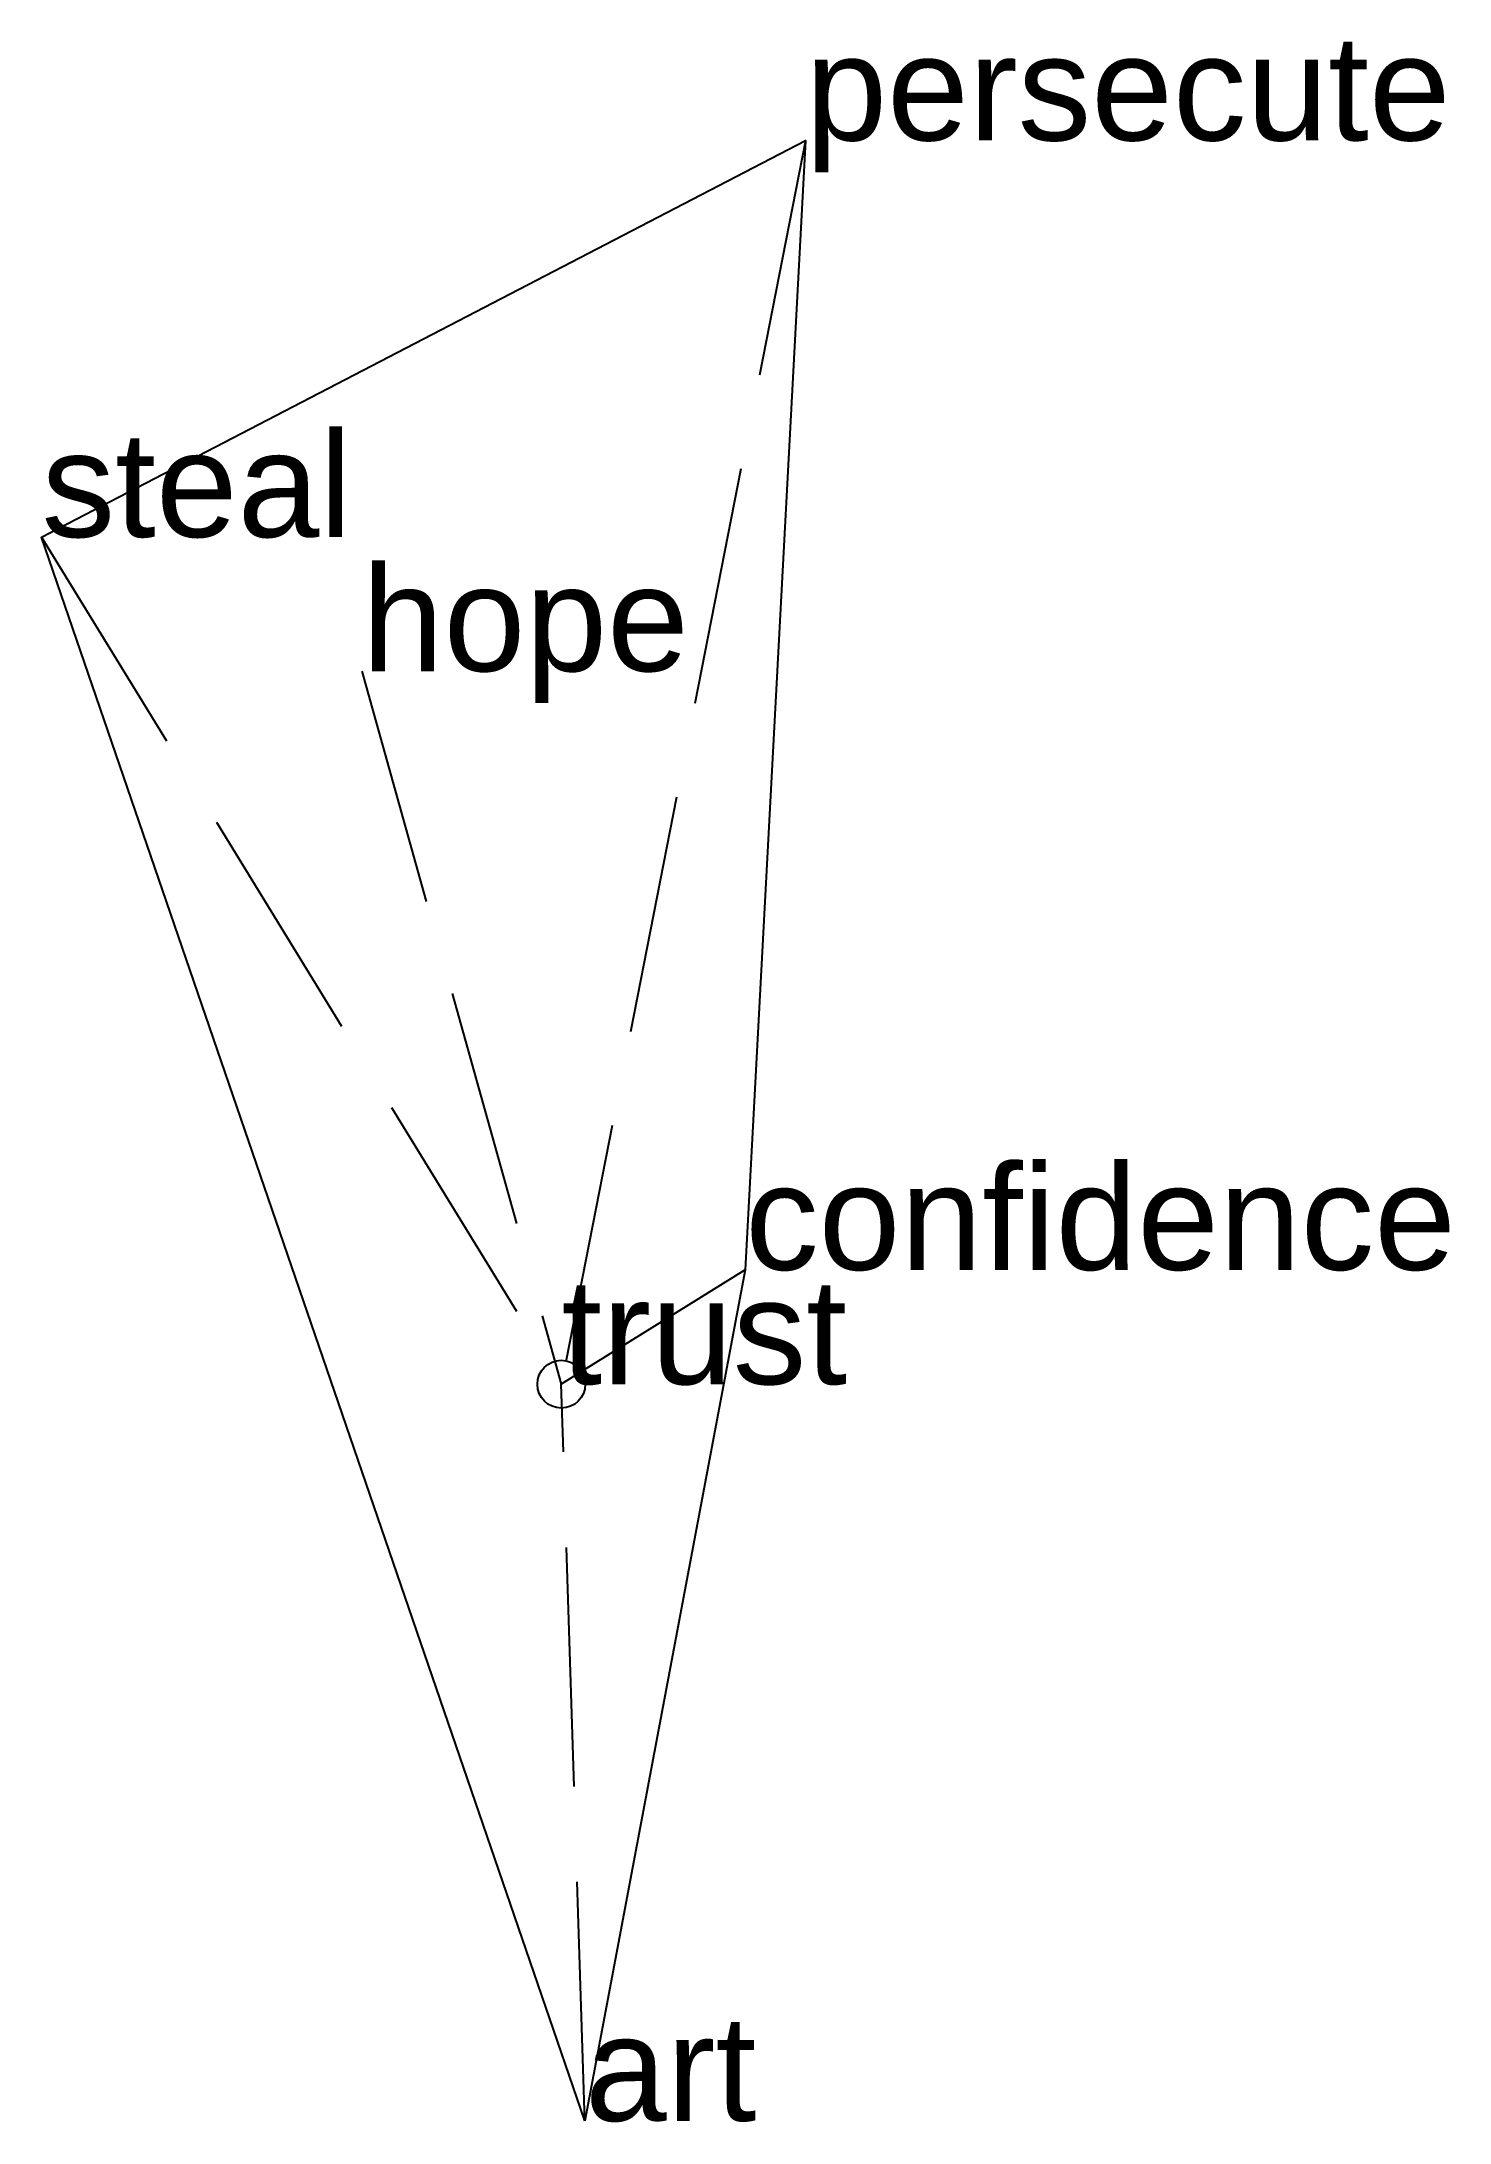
# Model space of a CAD drawing. Extents: x -0.54 to 0.93, y -0.77 to 1.4.
import ezdxf

# ---------------------------------------------------------------- set-up
doc = ezdxf.new("R2010")
doc.units = 0
doc.linetypes.add('DASHED2', pattern=[0.3, 0.25, -0.05])
doc.layers.add('TEXT', color=1, linetype='CONTINUOUS')
doc.styles.get("Standard").update_dxf_attribs({"font": 'arial.ttf'})

msp = doc.modelspace()

# ---------------------------------------------------------------- linework, layer by layer
at = {"linetype": 'DASHED2'}
for p in [(0.2552, 1.3009), (-0.5435, 0.8861), (-0.2085, 0.7458), (0.1923, 0.1196), (0, 0), (0.0247, -0.7705)]:
    msp.add_line(p, (0, 0), dxfattribs=at)
msp.add_circle((0, 0), 0.025)
at = {"layer": 'OUTLINE', "linetype": 'CONTINUOUS'}
msp.add_polyline3d([(0.0247, -0.7705, 0), (-0.5435, 0.8861, 0), (0.2552, 1.3009, 0), (0.1923, 0.1196, 0), (0.0247, -0.7705, 0)], close=True, dxfattribs=at)

# ---------------------------------------------------------------- texts
at = {"layer": 'TEXT'}
for s, p in [('persecute', (0.2552, 1.3009)), ('steal', (-0.5435, 0.8861)), ('hope', (-0.2085, 0.7458)), ('confidence', (0.1923, 0.1196)), ('trust', (0, 0)), ('art', (0.0247, -0.7705))]:
    msp.add_text(s, height=0.11, dxfattribs=at).set_placement(p)

doc.saveas('drawing.dxf')
